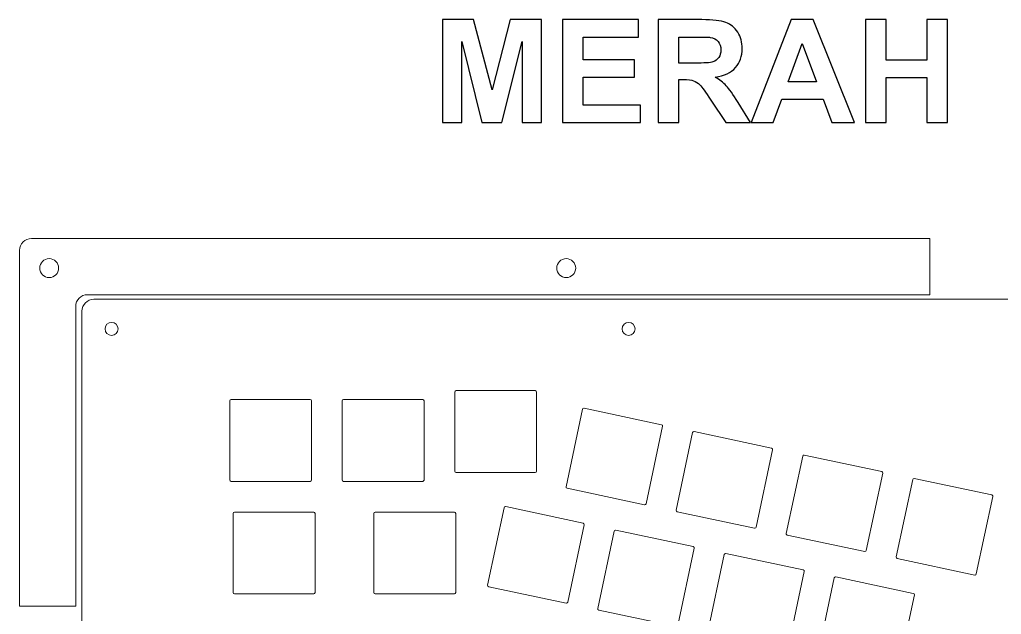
# Model space of a CAD drawing. Header units: centimetres. Extents: x -92.9 to 6.4, y -8.9 to 16.9.
# Drawn here: x -92.95 to -76.33, y 6.81 to 16.87 of the extents above; entities that cross this region are included whole.
import ezdxf

# ---------------------------------------------------------------- set-up
doc = ezdxf.new("R2010")
doc.units = ezdxf.units.CM
doc.header["$MEASUREMENT"] = 0
doc.layers.add('CASE_LAYER', color=7, linetype='Continuous')

msp = doc.modelspace()

# ---------------------------------------------------------------- linework, layer by layer
at = {"layer": 'CASE_LAYER', "color": 250}
for points, knots in [([(-85.78979, 15.12643), (-85.78979, 15.12643), (-85.78979, 16.86654), (-85.78979, 16.86654), (-85.78979, 16.86654), (-85.262, 16.86654), (-85.262, 16.86654), (-85.262, 16.86654), (-84.95011, 15.67973), (-84.95011, 15.67973), (-84.95011, 15.67973), (-84.64187, 16.86654), (-84.64187, 16.86654), (-84.64187, 16.86654), (-84.11287, 16.86654), (-84.11287, 16.86654), (-84.11287, 16.86654), (-84.11287, 15.12643), (-84.11287, 15.12643), (-84.11287, 15.12643), (-84.43853, 15.12643), (-84.43853, 15.12643), (-84.43853, 15.12643), (-84.43974, 16.49632), (-84.43974, 16.49632), (-84.43974, 16.49632), (-84.78282, 15.12643), (-84.78282, 15.12643), (-84.78282, 15.12643), (-85.12145, 15.12643), (-85.12145, 15.12643), (-85.12145, 15.12643), (-85.46291, 16.49632), (-85.46291, 16.49632), (-85.46291, 16.49632), (-85.46412, 15.12643), (-85.46412, 15.12643), (-85.46412, 15.12643), (-85.78979, 15.12643), (-85.78979, 15.12643)], [0, 0, 0, 0, 0.07692308, 0.07692308, 0.07692308, 0.15384615, 0.15384615, 0.15384615, 0.23076923, 0.23076923, 0.23076923, 0.30769231, 0.30769231, 0.30769231, 0.38461538, 0.38461538, 0.38461538, 0.46153846, 0.46153846, 0.46153846, 0.53846154, 0.53846154, 0.53846154, 0.61538462, 0.61538462, 0.61538462, 0.69230769, 0.69230769, 0.69230769, 0.76923077, 0.76923077, 0.76923077, 0.84615385, 0.84615385, 0.84615385, 0.92307692, 0.92307692, 0.92307692, 1, 1, 1, 1]), ([(-83.76047, 15.12643), (-83.76047, 15.12643), (-83.76047, 16.86654), (-83.76047, 16.86654), (-83.76047, 16.86654), (-82.4724, 16.86654), (-82.4724, 16.86654), (-82.4724, 16.86654), (-82.4724, 16.57247), (-82.4724, 16.57247), (-82.4724, 16.57247), (-83.40807, 16.57247), (-83.40807, 16.57247), (-83.40807, 16.57247), (-83.40807, 16.18605), (-83.40807, 16.18605), (-83.40807, 16.18605), (-82.53802, 16.18605), (-82.53802, 16.18605), (-82.53802, 16.18605), (-82.53802, 15.89198), (-82.53802, 15.89198), (-82.53802, 15.89198), (-83.40807, 15.89198), (-83.40807, 15.89198), (-83.40807, 15.89198), (-83.40807, 15.4205), (-83.40807, 15.4205), (-83.40807, 15.4205), (-82.43837, 15.4205), (-82.43837, 15.4205), (-82.43837, 15.4205), (-82.43837, 15.12643), (-82.43837, 15.12643), (-82.43837, 15.12643), (-83.76047, 15.12643), (-83.76047, 15.12643)], [0, 0, 0, 0, 0.08333333, 0.08333333, 0.08333333, 0.16666667, 0.16666667, 0.16666667, 0.25, 0.25, 0.25, 0.33333333, 0.33333333, 0.33333333, 0.41666667, 0.41666667, 0.41666667, 0.5, 0.5, 0.5, 0.58333333, 0.58333333, 0.58333333, 0.66666667, 0.66666667, 0.66666667, 0.75, 0.75, 0.75, 0.83333333, 0.83333333, 0.83333333, 0.91666667, 0.91666667, 0.91666667, 1, 1, 1, 1]), ([(-82.13945, 15.12643), (-82.13945, 15.12643), (-82.13945, 16.86654), (-82.13945, 16.86654), (-82.13945, 16.86654), (-81.39941, 16.86654), (-81.39941, 16.86654), (-81.21349, 16.86654), (-81.07821, 16.85074), (-80.99396, 16.81955), (-80.9093, 16.78836), (-80.84206, 16.73287), (-80.79143, 16.65308), (-80.7408, 16.57288), (-80.71528, 16.48174), (-80.71528, 16.37885), (-80.71528, 16.24802), (-80.75335, 16.14028), (-80.82991, 16.05522), (-80.90646, 15.97016), (-81.02069, 15.91669), (-81.17299, 15.89441), (-81.09724, 15.85026), (-81.03487, 15.80165), (-80.98585, 15.74859), (-80.93644, 15.69553), (-80.87001, 15.60115), (-80.78657, 15.46586), (-80.78657, 15.46586), (-80.57432, 15.12643), (-80.57432, 15.12643), (-80.57432, 15.12643), (-80.99436, 15.12643), (-80.99436, 15.12643), (-80.99436, 15.12643), (-81.2463, 15.50637), (-81.2463, 15.50637), (-81.33663, 15.64125), (-81.3986, 15.72631), (-81.43222, 15.76155), (-81.46544, 15.79639), (-81.50068, 15.82069), (-81.53794, 15.83365), (-81.57561, 15.84661), (-81.63475, 15.8531), (-81.71576, 15.8531), (-81.71576, 15.8531), (-81.78705, 15.8531), (-81.78705, 15.8531), (-81.78705, 15.8531), (-81.78705, 15.12643), (-81.78705, 15.12643), (-81.78705, 15.12643), (-82.13945, 15.12643), (-82.13945, 15.12643)], [0, 0, 0, 0, 0.05555556, 0.05555556, 0.05555556, 0.11111111, 0.11111111, 0.11111111, 0.16666667, 0.16666667, 0.16666667, 0.22222222, 0.22222222, 0.22222222, 0.27777778, 0.27777778, 0.27777778, 0.33333333, 0.33333333, 0.33333333, 0.38888889, 0.38888889, 0.38888889, 0.44444444, 0.44444444, 0.44444444, 0.5, 0.5, 0.5, 0.55555556, 0.55555556, 0.55555556, 0.61111111, 0.61111111, 0.61111111, 0.66666667, 0.66666667, 0.66666667, 0.72222222, 0.72222222, 0.72222222, 0.77777778, 0.77777778, 0.77777778, 0.83333333, 0.83333333, 0.83333333, 0.88888889, 0.88888889, 0.88888889, 0.94444444, 0.94444444, 0.94444444, 1, 1, 1, 1]), ([(-78.81679, 15.12643), (-78.81679, 15.12643), (-79.19633, 15.12643), (-79.19633, 15.12643), (-79.19633, 15.12643), (-79.3466, 15.52257), (-79.3466, 15.52257), (-79.3466, 15.52257), (-80.04451, 15.52257), (-80.04451, 15.52257), (-80.04451, 15.52257), (-80.18911, 15.12643), (-80.18911, 15.12643), (-80.18911, 15.12643), (-80.56176, 15.12643), (-80.56176, 15.12643), (-80.56176, 15.12643), (-79.88613, 16.86654), (-79.88613, 16.86654), (-79.88613, 16.86654), (-79.51389, 16.86654), (-79.51389, 16.86654), (-79.51389, 16.86654), (-78.81679, 15.12643), (-78.81679, 15.12643)], [0, 0, 0, 0, 0.125, 0.125, 0.125, 0.25, 0.25, 0.25, 0.375, 0.375, 0.375, 0.5, 0.5, 0.5, 0.625, 0.625, 0.625, 0.75, 0.75, 0.75, 0.875, 0.875, 0.875, 1, 1, 1, 1]), ([(-78.62925, 15.12643), (-78.62925, 15.12643), (-78.62925, 16.86654), (-78.62925, 16.86654), (-78.62925, 16.86654), (-78.27685, 16.86654), (-78.27685, 16.86654), (-78.27685, 16.86654), (-78.27685, 16.18119), (-78.27685, 16.18119), (-78.27685, 16.18119), (-77.5915, 16.18119), (-77.5915, 16.18119), (-77.5915, 16.18119), (-77.5915, 16.86654), (-77.5915, 16.86654), (-77.5915, 16.86654), (-77.2391, 16.86654), (-77.2391, 16.86654), (-77.2391, 16.86654), (-77.2391, 15.12643), (-77.2391, 15.12643), (-77.2391, 15.12643), (-77.5915, 15.12643), (-77.5915, 15.12643), (-77.5915, 15.12643), (-77.5915, 15.88712), (-77.5915, 15.88712), (-77.5915, 15.88712), (-78.27685, 15.88712), (-78.27685, 15.88712), (-78.27685, 15.88712), (-78.27685, 15.12643), (-78.27685, 15.12643), (-78.27685, 15.12643), (-78.62925, 15.12643), (-78.62925, 15.12643)], [0, 0, 0, 0, 0.08333333, 0.08333333, 0.08333333, 0.16666667, 0.16666667, 0.16666667, 0.25, 0.25, 0.25, 0.33333333, 0.33333333, 0.33333333, 0.41666667, 0.41666667, 0.41666667, 0.5, 0.5, 0.5, 0.58333333, 0.58333333, 0.58333333, 0.66666667, 0.66666667, 0.66666667, 0.75, 0.75, 0.75, 0.83333333, 0.83333333, 0.83333333, 0.91666667, 0.91666667, 0.91666667, 1, 1, 1, 1]), ([(-81.78705, 16.13015), (-81.78705, 16.13015), (-81.52701, 16.13015), (-81.52701, 16.13015), (-81.3585, 16.13015), (-81.25359, 16.13744), (-81.21147, 16.15162), (-81.16975, 16.1658), (-81.13653, 16.19051), (-81.11304, 16.22534), (-81.08914, 16.26017), (-81.0774, 16.30392), (-81.0774, 16.35617), (-81.0774, 16.4149), (-81.09319, 16.46189), (-81.12438, 16.49835), (-81.15557, 16.5344), (-81.19972, 16.55708), (-81.25643, 16.56639), (-81.28519, 16.57045), (-81.37066, 16.57247), (-81.51283, 16.57247), (-81.51283, 16.57247), (-81.78705, 16.57247), (-81.78705, 16.57247), (-81.78705, 16.57247), (-81.78705, 16.13015), (-81.78705, 16.13015)], [0, 0, 0, 0, 0.11111111, 0.11111111, 0.11111111, 0.22222222, 0.22222222, 0.22222222, 0.33333333, 0.33333333, 0.33333333, 0.44444444, 0.44444444, 0.44444444, 0.55555556, 0.55555556, 0.55555556, 0.66666667, 0.66666667, 0.66666667, 0.77777778, 0.77777778, 0.77777778, 0.88888889, 0.88888889, 0.88888889, 1, 1, 1, 1]), ([(-79.46083, 15.81664), (-79.46083, 15.81664), (-79.70264, 16.46068), (-79.70264, 16.46068), (-79.70264, 16.46068), (-79.93757, 15.81664), (-79.93757, 15.81664), (-79.93757, 15.81664), (-79.46083, 15.81664), (-79.46083, 15.81664)], [0, 0, 0, 0, 0.33333333, 0.33333333, 0.33333333, 0.66666667, 0.66666667, 0.66666667, 1, 1, 1, 1])]:
    msp.add_open_spline(points, degree=3, knots=knots, dxfattribs=at)
at = {"layer": 'CASE_LAYER', "lineweight": 9}
for points, knots in [([(-77.53841, 12.21403), (-77.53841, 12.21403), (-91.79844, 12.21403), (-91.79844, 12.21403), (-91.9089, 12.21403), (-91.99839, 12.12449), (-91.99839, 12.01403), (-91.99839, 12.01403), (-91.99839, 6.94624), (-91.99839, 6.94624), (-91.99839, 6.94624), (-92.94814, 6.94624), (-92.94814, 6.94624), (-92.94814, 6.94624), (-92.94814, 12.96403), (-92.94814, 12.96403), (-92.94814, 13.07449), (-92.8586, 13.16403), (-92.74814, 13.16403), (-92.74814, 13.16403), (-77.53841, 13.16403), (-77.53841, 13.16403), (-77.53841, 13.16403), (-77.53841, 12.21403), (-77.53841, 12.21403)], [0, 0, 0, 0, 0.125, 0.125, 0.125, 0.25, 0.25, 0.25, 0.375, 0.375, 0.375, 0.5, 0.5, 0.5, 0.625, 0.625, 0.625, 0.75, 0.75, 0.75, 0.875, 0.875, 0.875, 1, 1, 1, 1]), ([(-92.44814, 12.50403), (-92.44814, 12.50403), (-92.44814, 12.50403), (-92.44814, 12.50403), (-92.53614, 12.50403), (-92.60814, 12.57603), (-92.60814, 12.66403), (-92.60814, 12.66403), (-92.60814, 12.66403), (-92.60814, 12.66403), (-92.60814, 12.75203), (-92.53614, 12.82403), (-92.44814, 12.82403), (-92.44814, 12.82403), (-92.44814, 12.82403), (-92.44814, 12.82403), (-92.36014, 12.82403), (-92.28814, 12.75203), (-92.28814, 12.66403), (-92.28814, 12.66403), (-92.28814, 12.66403), (-92.28814, 12.66403), (-92.28814, 12.57603), (-92.36014, 12.50403), (-92.44814, 12.50403)], [0, 0, 0, 0, 0.125, 0.125, 0.125, 0.25, 0.25, 0.25, 0.375, 0.375, 0.375, 0.5, 0.5, 0.5, 0.625, 0.625, 0.625, 0.75, 0.75, 0.75, 0.875, 0.875, 0.875, 1, 1, 1, 1]), ([(-83.69464, 12.50403), (-83.69464, 12.50403), (-83.69464, 12.50403), (-83.69464, 12.50403), (-83.78264, 12.50403), (-83.85464, 12.57603), (-83.85464, 12.66403), (-83.85464, 12.66403), (-83.85464, 12.66403), (-83.85464, 12.66403), (-83.85464, 12.75203), (-83.78264, 12.82403), (-83.69464, 12.82403), (-83.69464, 12.82403), (-83.69464, 12.82403), (-83.69464, 12.82403), (-83.60664, 12.82403), (-83.53464, 12.75203), (-83.53464, 12.66403), (-83.53464, 12.66403), (-83.53464, 12.66403), (-83.53464, 12.66403), (-83.53464, 12.57603), (-83.60664, 12.50403), (-83.69464, 12.50403)], [0, 0, 0, 0, 0.125, 0.125, 0.125, 0.25, 0.25, 0.25, 0.375, 0.375, 0.375, 0.5, 0.5, 0.5, 0.625, 0.625, 0.625, 0.75, 0.75, 0.75, 0.875, 0.875, 0.875, 1, 1, 1, 1]), ([(-56.18382, -0.30028), (-56.18382, -0.30028), (-66.63666, -0.30028), (-66.63666, -0.30028), (-66.63666, -0.30028), (-74.88282, -2.00048), (-74.88282, -2.00048), (-74.88282, -2.00048), (-76.88282, -2.00048), (-76.88282, -2.00048), (-76.88282, -2.00048), (-85.12899, -0.30028), (-85.12899, -0.30028), (-85.12899, -0.30028), (-91.69256, -0.30028), (-91.69256, -0.30028), (-91.80302, -0.30028), (-91.89256, -0.21074), (-91.89256, -0.10028), (-91.89256, -0.10028), (-91.89256, 11.93547), (-91.89256, 11.93547), (-91.89256, 12.04593), (-91.80302, 12.13547), (-91.69256, 12.13547), (-91.69256, 12.13547), (-56.18382, 12.13547), (-56.18382, 12.13547), (-56.07336, 12.13547), (-55.98382, 12.04593), (-55.98382, 11.93547), (-55.98382, 11.93547), (-55.98382, -0.10028), (-55.98382, -0.10028), (-55.98382, -0.21074), (-56.07336, -0.30028), (-56.18382, -0.30028)], [0, 0, 0, 0, 0.08333333, 0.08333333, 0.08333333, 0.16666667, 0.16666667, 0.16666667, 0.25, 0.25, 0.25, 0.33333333, 0.33333333, 0.33333333, 0.41666667, 0.41666667, 0.41666667, 0.5, 0.5, 0.5, 0.58333333, 0.58333333, 0.58333333, 0.66666667, 0.66666667, 0.66666667, 0.75, 0.75, 0.75, 0.83333333, 0.83333333, 0.83333333, 0.91666667, 0.91666667, 0.91666667, 1, 1, 1, 1]), ([(-91.39256, 11.52547), (-91.39256, 11.52547), (-91.39256, 11.52547), (-91.39256, 11.52547), (-91.45306, 11.52547), (-91.50256, 11.57497), (-91.50256, 11.63547), (-91.50256, 11.63547), (-91.50256, 11.63547), (-91.50256, 11.63547), (-91.50256, 11.69597), (-91.45306, 11.74547), (-91.39256, 11.74547), (-91.39256, 11.74547), (-91.39256, 11.74547), (-91.39256, 11.74547), (-91.33206, 11.74547), (-91.28256, 11.69597), (-91.28256, 11.63547), (-91.28256, 11.63547), (-91.28256, 11.63547), (-91.28256, 11.63547), (-91.28256, 11.57497), (-91.33206, 11.52547), (-91.39256, 11.52547)], [0, 0, 0, 0, 0.125, 0.125, 0.125, 0.25, 0.25, 0.25, 0.375, 0.375, 0.375, 0.5, 0.5, 0.5, 0.625, 0.625, 0.625, 0.75, 0.75, 0.75, 0.875, 0.875, 0.875, 1, 1, 1, 1]), ([(-82.63906, 11.52547), (-82.63906, 11.52547), (-82.63906, 11.52547), (-82.63906, 11.52547), (-82.69956, 11.52547), (-82.74906, 11.57497), (-82.74906, 11.63547), (-82.74906, 11.63547), (-82.74906, 11.63547), (-82.74906, 11.63547), (-82.74906, 11.69597), (-82.69956, 11.74547), (-82.63906, 11.74547), (-82.63906, 11.74547), (-82.63906, 11.74547), (-82.63906, 11.74547), (-82.57856, 11.74547), (-82.52906, 11.69597), (-82.52906, 11.63547), (-82.52906, 11.63547), (-82.52906, 11.63547), (-82.52906, 11.63547), (-82.52906, 11.57497), (-82.57856, 11.52547), (-82.63906, 11.52547)], [0, 0, 0, 0, 0.125, 0.125, 0.125, 0.25, 0.25, 0.25, 0.375, 0.375, 0.375, 0.5, 0.5, 0.5, 0.625, 0.625, 0.625, 0.75, 0.75, 0.75, 0.875, 0.875, 0.875, 1, 1, 1, 1]), ([(-85.5598, 9.206), (-85.5722, 9.206), (-85.58232, 9.21611), (-85.58232, 9.22851), (-85.58232, 9.22851), (-85.58232, 10.56851), (-85.58232, 10.56851), (-85.58232, 10.58092), (-85.5722, 10.59101), (-85.5598, 10.59101), (-85.5598, 10.59101), (-84.21981, 10.59101), (-84.21981, 10.59101), (-84.20741, 10.59101), (-84.1973, 10.58092), (-84.1973, 10.56851), (-84.1973, 10.56851), (-84.1973, 9.22851), (-84.1973, 9.22851), (-84.1973, 9.21611), (-84.20741, 9.206), (-84.21981, 9.206), (-84.21981, 9.206), (-85.5598, 9.206), (-85.5598, 9.206)], [0, 0, 0, 0, 0.125, 0.125, 0.125, 0.25, 0.25, 0.25, 0.375, 0.375, 0.375, 0.5, 0.5, 0.5, 0.625, 0.625, 0.625, 0.75, 0.75, 0.75, 0.875, 0.875, 0.875, 1, 1, 1, 1]), ([(-89.3698, 9.05596), (-89.3822, 9.05596), (-89.39232, 9.06607), (-89.39232, 9.07848), (-89.39232, 9.07848), (-89.39232, 10.41846), (-89.39232, 10.41846), (-89.39232, 10.43087), (-89.3822, 10.44098), (-89.3698, 10.44098), (-89.3698, 10.44098), (-88.02981, 10.44098), (-88.02981, 10.44098), (-88.01741, 10.44098), (-88.0073, 10.43087), (-88.0073, 10.41846), (-88.0073, 10.41846), (-88.0073, 9.07848), (-88.0073, 9.07848), (-88.0073, 9.06607), (-88.01741, 9.05596), (-88.02981, 9.05596), (-88.02981, 9.05596), (-89.3698, 9.05596), (-89.3698, 9.05596)], [0, 0, 0, 0, 0.125, 0.125, 0.125, 0.25, 0.25, 0.25, 0.375, 0.375, 0.375, 0.5, 0.5, 0.5, 0.625, 0.625, 0.625, 0.75, 0.75, 0.75, 0.875, 0.875, 0.875, 1, 1, 1, 1]), ([(-87.4648, 9.05596), (-87.4772, 9.05596), (-87.48732, 9.06607), (-87.48732, 9.07848), (-87.48732, 9.07848), (-87.48732, 10.41846), (-87.48732, 10.41846), (-87.48732, 10.43087), (-87.4772, 10.44098), (-87.4648, 10.44098), (-87.4648, 10.44098), (-86.12481, 10.44098), (-86.12481, 10.44098), (-86.11241, 10.44098), (-86.1023, 10.43087), (-86.1023, 10.41846), (-86.1023, 10.41846), (-86.1023, 9.07848), (-86.1023, 9.07848), (-86.1023, 9.06607), (-86.11241, 9.05596), (-86.12481, 9.05596), (-86.12481, 9.05596), (-87.4648, 9.05596), (-87.4648, 9.05596)], [0, 0, 0, 0, 0.125, 0.125, 0.125, 0.25, 0.25, 0.25, 0.375, 0.375, 0.375, 0.5, 0.5, 0.5, 0.625, 0.625, 0.625, 0.75, 0.75, 0.75, 0.875, 0.875, 0.875, 1, 1, 1, 1]), ([(-82.36472, 8.65926), (-82.36628, 8.65926), (-82.36787, 8.65943), (-82.36942, 8.65976), (-82.36942, 8.65976), (-83.68014, 8.93835), (-83.68014, 8.93835), (-83.69228, 8.94093), (-83.70005, 8.9529), (-83.69747, 8.96503), (-83.69747, 8.96503), (-83.41888, 10.27575), (-83.41888, 10.27575), (-83.41669, 10.28609), (-83.40744, 10.29358), (-83.3969, 10.29358), (-83.39533, 10.29358), (-83.39375, 10.29341), (-83.3922, 10.29308), (-83.3922, 10.29308), (-82.08148, 10.01449), (-82.08148, 10.01449), (-82.06933, 10.01191), (-82.06157, 9.99994), (-82.06415, 9.98781), (-82.06415, 9.98781), (-82.34275, 8.67709), (-82.34275, 8.67709), (-82.34494, 8.66675), (-82.35419, 8.65926), (-82.36472, 8.65926)], [0, 0, 0, 0, 0.1, 0.1, 0.1, 0.2, 0.2, 0.2, 0.3, 0.3, 0.3, 0.4, 0.4, 0.4, 0.5, 0.5, 0.5, 0.6, 0.6, 0.6, 0.7, 0.7, 0.7, 0.8, 0.8, 0.8, 0.9, 0.9, 0.9, 1, 1, 1, 1]), ([(-80.50135, 8.26318), (-80.50292, 8.26318), (-80.5045, 8.26335), (-80.50605, 8.26368), (-80.50605, 8.26368), (-81.81677, 8.54228), (-81.81677, 8.54228), (-81.82892, 8.54487), (-81.83669, 8.55684), (-81.8341, 8.56896), (-81.8341, 8.56896), (-81.5555, 9.87969), (-81.5555, 9.87969), (-81.55331, 9.89002), (-81.54406, 9.89751), (-81.53352, 9.89751), (-81.53195, 9.89751), (-81.53038, 9.89734), (-81.52883, 9.89701), (-81.52883, 9.89701), (-80.21811, 9.61841), (-80.21811, 9.61841), (-80.20597, 9.61583), (-80.19818, 9.60385), (-80.20077, 9.59173), (-80.20077, 9.59173), (-80.47937, 8.28102), (-80.47937, 8.28102), (-80.48156, 8.27067), (-80.49081, 8.26318), (-80.50135, 8.26318)], [0, 0, 0, 0, 0.1, 0.1, 0.1, 0.2, 0.2, 0.2, 0.3, 0.3, 0.3, 0.4, 0.4, 0.4, 0.5, 0.5, 0.5, 0.6, 0.6, 0.6, 0.7, 0.7, 0.7, 0.8, 0.8, 0.8, 0.9, 0.9, 0.9, 1, 1, 1, 1]), ([(-78.63798, 7.86711), (-78.63955, 7.86711), (-78.64114, 7.86728), (-78.64269, 7.86761), (-78.64269, 7.86761), (-79.95339, 8.14622), (-79.95339, 8.14622), (-79.95928, 8.14746), (-79.96433, 8.15094), (-79.9676, 8.15597), (-79.97088, 8.16101), (-79.97199, 8.16703), (-79.97074, 8.17288), (-79.97074, 8.17288), (-79.69213, 9.4836), (-79.69213, 9.4836), (-79.68994, 9.49396), (-79.68069, 9.50145), (-79.67015, 9.50145), (-79.66859, 9.50145), (-79.667, 9.50128), (-79.66545, 9.50095), (-79.66545, 9.50095), (-78.35475, 9.22234), (-78.35475, 9.22234), (-78.3426, 9.21976), (-78.33482, 9.20779), (-78.3374, 9.19566), (-78.3374, 9.19566), (-78.61601, 7.88494), (-78.61601, 7.88494), (-78.61819, 7.87461), (-78.62744, 7.86711), (-78.63798, 7.86711)], [0, 0, 0, 0, 0.09090909, 0.09090909, 0.09090909, 0.18181818, 0.18181818, 0.18181818, 0.27272727, 0.27272727, 0.27272727, 0.36363636, 0.36363636, 0.36363636, 0.45454545, 0.45454545, 0.45454545, 0.54545455, 0.54545455, 0.54545455, 0.63636364, 0.63636364, 0.63636364, 0.72727273, 0.72727273, 0.72727273, 0.81818182, 0.81818182, 0.81818182, 0.90909091, 0.90909091, 0.90909091, 1, 1, 1, 1]), ([(-76.77462, 7.47103), (-76.77619, 7.47103), (-76.77777, 7.4712), (-76.77932, 7.47153), (-76.77932, 7.47153), (-78.09003, 7.75013), (-78.09003, 7.75013), (-78.10217, 7.75272), (-78.10996, 7.76469), (-78.10737, 7.77682), (-78.10737, 7.77682), (-77.82877, 9.08754), (-77.82877, 9.08754), (-77.82658, 9.09787), (-77.81733, 9.10537), (-77.80679, 9.10537), (-77.80522, 9.10537), (-77.80363, 9.10519), (-77.80208, 9.10487), (-77.80208, 9.10487), (-76.49136, 8.82626), (-76.49136, 8.82626), (-76.48547, 8.82502), (-76.48044, 8.82156), (-76.47717, 8.81651), (-76.4739, 8.81148), (-76.47278, 8.80547), (-76.47403, 8.7996), (-76.47403, 8.7996), (-76.75264, 7.48888), (-76.75264, 7.48888), (-76.75483, 7.47854), (-76.76408, 7.47103), (-76.77462, 7.47103)], [0, 0, 0, 0, 0.09090909, 0.09090909, 0.09090909, 0.18181818, 0.18181818, 0.18181818, 0.27272727, 0.27272727, 0.27272727, 0.36363636, 0.36363636, 0.36363636, 0.45454545, 0.45454545, 0.45454545, 0.54545455, 0.54545455, 0.54545455, 0.63636364, 0.63636364, 0.63636364, 0.72727273, 0.72727273, 0.72727273, 0.81818182, 0.81818182, 0.81818182, 0.90909091, 0.90909091, 0.90909091, 1, 1, 1, 1]), ([(-89.30981, 7.15096), (-89.32221, 7.15096), (-89.33232, 7.16107), (-89.33232, 7.17348), (-89.33232, 7.17348), (-89.33232, 8.51346), (-89.33232, 8.51346), (-89.33232, 8.52587), (-89.32221, 8.53598), (-89.30981, 8.53598), (-89.30981, 8.53598), (-87.96982, 8.53598), (-87.96982, 8.53598), (-87.95742, 8.53598), (-87.9473, 8.52587), (-87.9473, 8.51346), (-87.9473, 8.51346), (-87.9473, 7.17348), (-87.9473, 7.17348), (-87.9473, 7.16107), (-87.95742, 7.15096), (-87.96982, 7.15096), (-87.96982, 7.15096), (-89.30981, 7.15096), (-89.30981, 7.15096)], [0, 0, 0, 0, 0.125, 0.125, 0.125, 0.25, 0.25, 0.25, 0.375, 0.375, 0.375, 0.5, 0.5, 0.5, 0.625, 0.625, 0.625, 0.75, 0.75, 0.75, 0.875, 0.875, 0.875, 1, 1, 1, 1]), ([(-86.92881, 7.15096), (-86.94122, 7.15096), (-86.95131, 7.16107), (-86.95131, 7.17348), (-86.95131, 7.17348), (-86.95131, 8.51346), (-86.95131, 8.51346), (-86.95131, 8.52587), (-86.94122, 8.53598), (-86.92881, 8.53598), (-86.92881, 8.53598), (-85.58881, 8.53598), (-85.58881, 8.53598), (-85.57641, 8.53598), (-85.5663, 8.52587), (-85.5663, 8.51346), (-85.5663, 8.51346), (-85.5663, 7.17348), (-85.5663, 7.17348), (-85.5663, 7.16107), (-85.57641, 7.15096), (-85.58881, 7.15096), (-85.58881, 7.15096), (-86.92881, 7.15096), (-86.92881, 7.15096)], [0, 0, 0, 0, 0.125, 0.125, 0.125, 0.25, 0.25, 0.25, 0.375, 0.375, 0.375, 0.5, 0.5, 0.5, 0.625, 0.625, 0.625, 0.75, 0.75, 0.75, 0.875, 0.875, 0.875, 1, 1, 1, 1]), ([(-83.69249, 6.99392), (-83.69406, 6.99392), (-83.69564, 6.99409), (-83.69719, 6.99442), (-83.69719, 6.99442), (-85.0079, 7.27302), (-85.0079, 7.27302), (-85.02004, 7.27561), (-85.02783, 7.28758), (-85.02524, 7.29971), (-85.02524, 7.29971), (-84.74664, 8.61041), (-84.74664, 8.61041), (-84.74445, 8.62076), (-84.7352, 8.62825), (-84.72466, 8.62825), (-84.72309, 8.62825), (-84.72151, 8.62808), (-84.71996, 8.62775), (-84.71996, 8.62775), (-83.40925, 8.34915), (-83.40925, 8.34915), (-83.39711, 8.34657), (-83.38932, 8.33459), (-83.39191, 8.32247), (-83.39191, 8.32247), (-83.67051, 7.01176), (-83.67051, 7.01176), (-83.6727, 7.00141), (-83.68195, 6.99392), (-83.69249, 6.99392)], [0, 0, 0, 0, 0.1, 0.1, 0.1, 0.2, 0.2, 0.2, 0.3, 0.3, 0.3, 0.4, 0.4, 0.4, 0.5, 0.5, 0.5, 0.6, 0.6, 0.6, 0.7, 0.7, 0.7, 0.8, 0.8, 0.8, 0.9, 0.9, 0.9, 1, 1, 1, 1]), ([(-81.82911, 6.59785), (-81.83068, 6.59785), (-81.83226, 6.59803), (-81.83381, 6.59835), (-81.83381, 6.59835), (-83.14453, 6.87694), (-83.14453, 6.87694), (-83.15668, 6.87952), (-83.16446, 6.8915), (-83.16188, 6.90362), (-83.16188, 6.90362), (-82.88327, 8.21434), (-82.88327, 8.21434), (-82.88109, 8.22468), (-82.87183, 8.23217), (-82.86129, 8.23217), (-82.85973, 8.23217), (-82.85814, 8.232), (-82.85659, 8.23167), (-82.85659, 8.23167), (-81.54587, 7.95308), (-81.54587, 7.95308), (-81.53998, 7.95184), (-81.53495, 7.94836), (-81.53168, 7.94333), (-81.5284, 7.93829), (-81.52728, 7.93228), (-81.52854, 7.9264), (-81.52854, 7.9264), (-81.80715, 6.61568), (-81.80715, 6.61568), (-81.80933, 6.60535), (-81.81858, 6.59785), (-81.82911, 6.59785)], [0, 0, 0, 0, 0.09090909, 0.09090909, 0.09090909, 0.18181818, 0.18181818, 0.18181818, 0.27272727, 0.27272727, 0.27272727, 0.36363636, 0.36363636, 0.36363636, 0.45454545, 0.45454545, 0.45454545, 0.54545455, 0.54545455, 0.54545455, 0.63636364, 0.63636364, 0.63636364, 0.72727273, 0.72727273, 0.72727273, 0.81818182, 0.81818182, 0.81818182, 0.90909091, 0.90909091, 0.90909091, 1, 1, 1, 1]), ([(-79.96574, 6.20177), (-79.96731, 6.20177), (-79.96889, 6.20194), (-79.97044, 6.20227), (-79.97044, 6.20227), (-81.28117, 6.48087), (-81.28117, 6.48087), (-81.29331, 6.48346), (-81.30108, 6.49543), (-81.29849, 6.50756), (-81.29849, 6.50756), (-81.01989, 7.81828), (-81.01989, 7.81828), (-81.0177, 7.82861), (-81.00847, 7.83611), (-80.99793, 7.83611), (-80.99636, 7.83611), (-80.99477, 7.83593), (-80.99322, 7.83561), (-80.99322, 7.83561), (-79.6825, 7.557), (-79.6825, 7.557), (-79.67036, 7.55442), (-79.66259, 7.54245), (-79.66517, 7.53032), (-79.66517, 7.53032), (-79.94376, 6.21962), (-79.94376, 6.21962), (-79.94595, 6.20926), (-79.9552, 6.20177), (-79.96574, 6.20177)], [0, 0, 0, 0, 0.1, 0.1, 0.1, 0.2, 0.2, 0.2, 0.3, 0.3, 0.3, 0.4, 0.4, 0.4, 0.5, 0.5, 0.5, 0.6, 0.6, 0.6, 0.7, 0.7, 0.7, 0.8, 0.8, 0.8, 0.9, 0.9, 0.9, 1, 1, 1, 1]), ([(-78.10238, 5.8057), (-78.10394, 5.8057), (-78.10553, 5.80588), (-78.10708, 5.8062), (-78.10708, 5.8062), (-79.4178, 6.08481), (-79.4178, 6.08481), (-79.42994, 6.08739), (-79.43771, 6.09935), (-79.43513, 6.11147), (-79.43513, 6.11147), (-79.15652, 7.4222), (-79.15652, 7.4222), (-79.15434, 7.43255), (-79.14509, 7.44004), (-79.13454, 7.44004), (-79.13298, 7.44004), (-79.13141, 7.43987), (-79.12986, 7.43954), (-79.12986, 7.43954), (-77.81914, 7.16094), (-77.81914, 7.16094), (-77.80699, 7.15835), (-77.79921, 7.14638), (-77.80179, 7.13425), (-77.80179, 7.13425), (-78.0804, 5.82353), (-78.0804, 5.82353), (-78.08258, 5.8132), (-78.09183, 5.8057), (-78.10238, 5.8057)], [0, 0, 0, 0, 0.1, 0.1, 0.1, 0.2, 0.2, 0.2, 0.3, 0.3, 0.3, 0.4, 0.4, 0.4, 0.5, 0.5, 0.5, 0.6, 0.6, 0.6, 0.7, 0.7, 0.7, 0.8, 0.8, 0.8, 0.9, 0.9, 0.9, 1, 1, 1, 1])]:
    msp.add_open_spline(points, degree=3, knots=knots, dxfattribs=at)

doc.saveas('drawing.dxf')
